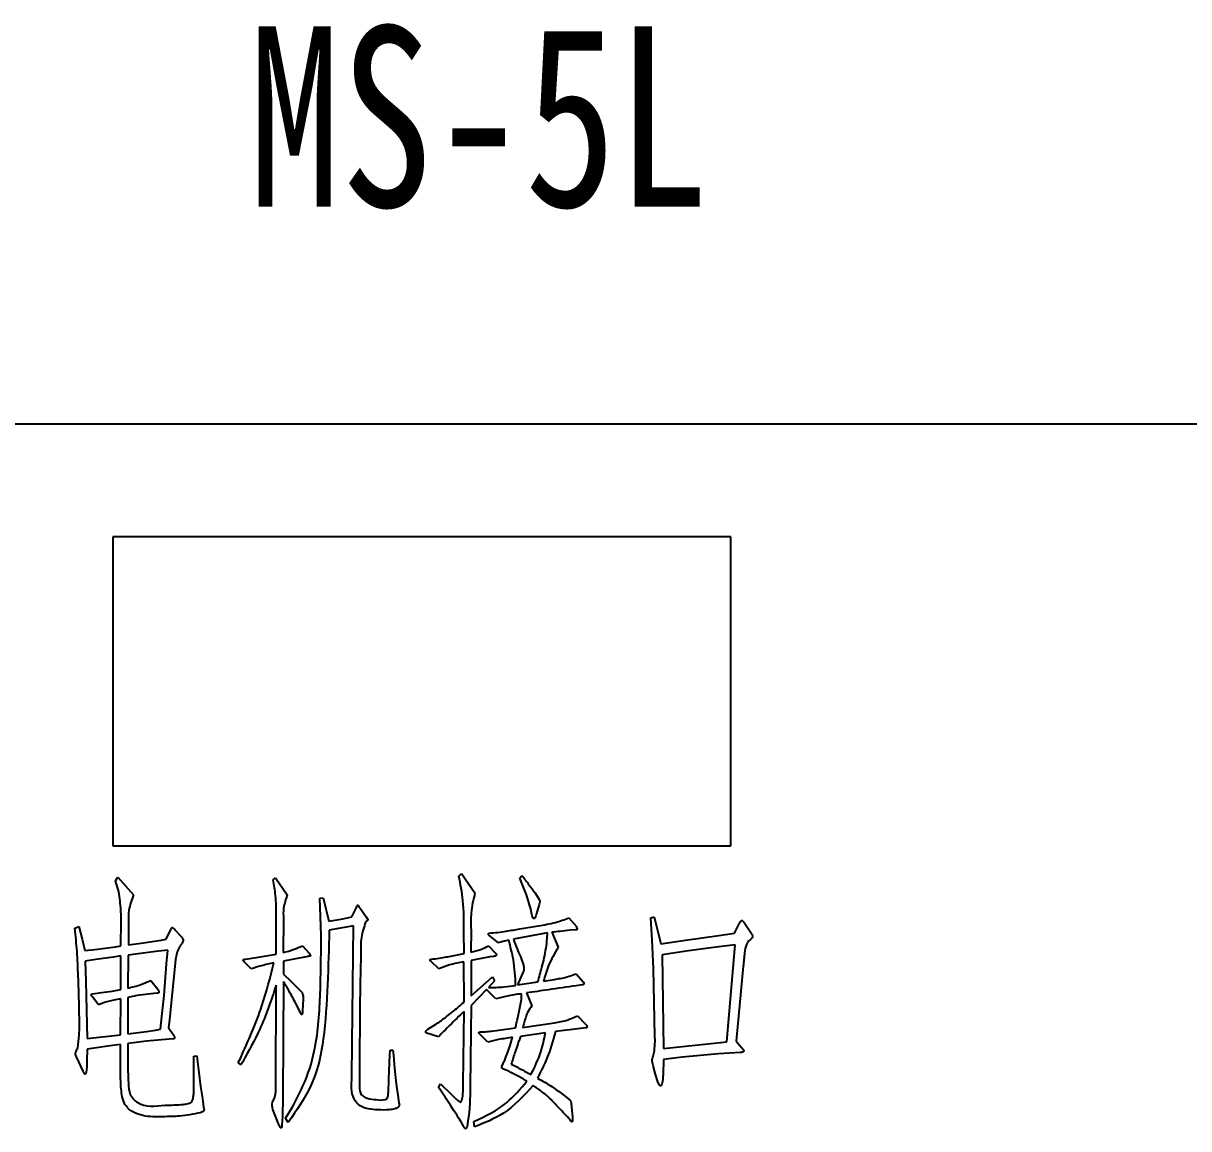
# Model space of a CAD drawing. Header units: millimetres. Extents: x 514 to 849, y -119 to 297.
# Drawn here: x 558.54 to 581.16, y 42.41 to 63.87 of the extents above; entities that cross this region are included whole.
import ezdxf

# ---------------------------------------------------------------- set-up
doc = ezdxf.new("R2010")
doc.units = ezdxf.units.MM
doc.styles.add('SLDTEXTSTYLE1', font='hyswlongfangsong.ttf')

msp = doc.modelspace()

# ---------------------------------------------------------------- linework, layer by layer
at = {"color": 7, "linetype": 'Continuous', "lineweight": 25}
for p, q in [((514.247, 56.089), (614.247, 56.089)), ((560.275, 53.9), (560.275, 47.9)), ((572.275, 53.9), (560.275, 53.9)), ((572.275, 47.9), (572.275, 53.9)), ((560.275, 47.9), (572.275, 47.9)), ((560.327, 47.221), (560.373, 47.291)), ((560.373, 47.291), (560.675, 46.949)), ((566.994, 47.311), (567.044, 47.362)), ((567.044, 47.362), (567.306, 46.989)), ((568.177, 47.276), (568.217, 47.327)), ((563.387, 47.241), (563.431, 47.281)), ((563.431, 47.281), (563.663, 46.949)), ((564.293, 46.884), (564.358, 46.893)), ((564.317, 46.168), (564.293, 46.884)), ((564.358, 46.893), (564.469, 46.441)), ((568.468, 46.994), (568.549, 46.873)), ((564.917, 46.526), (564.992, 46.677)), ((565.078, 46.692), (565.194, 46.521)), ((568.413, 46.566), (568.388, 46.672)), ((568.554, 46.763), (568.494, 46.566)), ((560.433, 45.962), (560.438, 46.425)), ((560.579, 46.405), (560.579, 45.982)), ((563.447, 45.801), (563.447, 46.546)), ((563.588, 46.485), (563.583, 45.831)), ((564.469, 46.441), (564.74, 46.485)), ((564.74, 46.485), (564.917, 46.526)), ((565.194, 46.521), (565.229, 46.47)), ((569.128, 46.501), (569.274, 46.335)), ((570.717, 46.506), (570.787, 46.526)), ((570.747, 46.073), (570.717, 46.506)), ((570.787, 46.526), (570.913, 46.002)), ((572.343, 46.209), (572.443, 46.4)), ((572.529, 46.415), (572.675, 46.203)), ((559.538, 46.304), (559.613, 46.335)), ((559.613, 46.335), (559.679, 46.088)), ((561.31, 46.088), (561.395, 46.264)), ((561.48, 46.274), (561.601, 46.139)), ((564.947, 46.35), (564.478, 46.264)), ((564.921, 44.074), (564.947, 46.35)), ((567.095, 45.811), (567.089, 46.234)), ((567.23, 46.274), (567.225, 45.837)), ((567.764, 46.018), (567.578, 46.168)), ((568.715, 46.214), (568.051, 46.093)), ((568.177, 46.289), (568.534, 46.35)), ((568.71, 46.103), (568.715, 46.214)), ((568.801, 46.224), (568.922, 45.932)), ((569.264, 46.274), (569.149, 46.264)), ((571.396, 46.068), (572.041, 46.159)), ((572.041, 46.159), (572.343, 46.209)), ((559.679, 46.088), (559.734, 45.872)), ((559.925, 45.892), (560.327, 45.942)), ((560.327, 45.942), (560.433, 45.962)), ((560.579, 45.982), (560.826, 46.013)), ((560.826, 46.013), (561.213, 46.068)), ((561.213, 46.068), (561.31, 46.088)), ((563.955, 45.962), (564.086, 45.816)), ((567.568, 45.962), (567.703, 45.821)), ((570.772, 45.524), (570.747, 46.073)), ((570.913, 46.002), (571.396, 46.068)), ((571.991, 45.937), (571.452, 45.861)), ((572.358, 45.978), (571.991, 45.937)), ((572.197, 44.1), (572.358, 45.978)), ((559.734, 45.872), (559.925, 45.892)), ((560.283, 45.74), (559.945, 45.696)), ((560.433, 45.766), (560.283, 45.74)), ((560.428, 45.112), (560.433, 45.766)), ((560.574, 45.781), (560.569, 45.141)), ((561.108, 45.851), (560.574, 45.781)), ((561.345, 45.877), (561.108, 45.851)), ((561.319, 45.61), (561.345, 45.877)), ((562.853, 45.705), (563.094, 45.74)), ((563.094, 45.74), (563.29, 45.776)), ((563.29, 45.776), (563.447, 45.801)), ((563.789, 45.705), (563.588, 45.665)), ((564.066, 45.756), (563.789, 45.705)), ((566.808, 45.756), (567.095, 45.811)), ((567.593, 45.746), (567.23, 45.675)), ((567.673, 45.756), (567.593, 45.746)), ((568.187, 45.756), (568.247, 45.584)), ((571.452, 45.861), (570.938, 45.786)), ((570.938, 45.786), (570.968, 43.968)), ((559.945, 45.696), (559.739, 45.66)), ((559.739, 45.66), (559.749, 45.268)), ((561.269, 44.995), (561.319, 45.61)), ((561.495, 45.696), (561.44, 45.172)), ((562.964, 45.514), (562.832, 45.645)), ((563.588, 45.665), (563.588, 45.408)), ((564.308, 45.182), (564.313, 45.575)), ((566.606, 45.514), (566.455, 45.655)), ((567.095, 44.87), (567.089, 45.65)), ((567.23, 45.675), (567.23, 44.991)), ((570.798, 44.206), (570.772, 45.524)), ((572.514, 45.564), (572.378, 44.109)), ((559.623, 44.794), (559.608, 45.268)), ((559.749, 45.268), (559.779, 44.16)), ((561.012, 45.288), (561.148, 45.121)), ((563.588, 45.268), (563.578, 43.038)), ((563.588, 45.408), (563.729, 45.273)), ((563.729, 45.273), (563.834, 45.172)), ((567.23, 44.991), (567.648, 45.358)), ((567.688, 45.282), (567.568, 45.152)), ((567.648, 45.358), (567.688, 45.282)), ((568.242, 45.454), (568.131, 45.202)), ((568.131, 45.202), (568.529, 45.262)), ((568.635, 45.273), (568.847, 45.308)), ((569.269, 45.418), (569.415, 45.253)), ((559.88, 45.031), (560.056, 45.056)), ((560.056, 45.056), (560.262, 45.081)), ((560.262, 45.081), (560.428, 45.112)), ((561.072, 45.036), (560.907, 45.015)), ((561.143, 45.041), (561.072, 45.036)), ((561.44, 45.172), (561.374, 44.532)), ((563.437, 43.254), (563.447, 45.197)), ((563.834, 45.172), (563.915, 45.092)), ((567.532, 45.112), (567.23, 44.804)), ((567.714, 44.93), (567.532, 45.112)), ((568.212, 44.955), (568.207, 45.031)), ((568.307, 45.046), (568.413, 44.794)), ((569.385, 45.202), (569.269, 45.187)), ((559.96, 44.865), (559.875, 44.975)), ((559.995, 44.814), (559.96, 44.865)), ((560.136, 44.865), (559.995, 44.814)), ((560.292, 44.905), (560.136, 44.865)), ((560.428, 44.935), (560.292, 44.905)), ((560.424, 44.235), (560.428, 44.935)), ((560.746, 44.995), (560.569, 44.96)), ((560.569, 44.96), (560.569, 44.255)), ((560.907, 45.015), (560.746, 44.995)), ((561.229, 44.588), (561.269, 44.995)), ((563.93, 44.638), (563.83, 44.839)), ((563.971, 44.925), (563.96, 44.704)), ((567.23, 44.804), (567.215, 43.229)), ((559.628, 44.417), (559.623, 44.794)), ((561.204, 44.346), (561.229, 44.588)), ((565.073, 44.739), (565.068, 44.2)), ((567.079, 43.289), (567.095, 44.689)), ((569.299, 44.603), (569.455, 44.442)), ((561.103, 44.326), (561.204, 44.346)), ((561.374, 44.532), (561.354, 44.371)), ((561.354, 44.371), (561.451, 44.235)), ((566.394, 44.346), (566.561, 44.447)), ((567.814, 44.331), (568.091, 44.367)), ((568.232, 44.376), (568.851, 44.467)), ((569.304, 44.351), (569.149, 44.331)), ((569.46, 44.367), (569.304, 44.351)), ((559.779, 44.16), (560.424, 44.235)), ((560.569, 44.255), (560.931, 44.296)), ((561.37, 44.15), (560.927, 44.109)), ((560.931, 44.296), (561.103, 44.326)), ((561.451, 44.155), (561.37, 44.15)), ((566.596, 44.195), (566.374, 44.266)), ((567.553, 44.089), (567.401, 44.246)), ((567.99, 44.024), (568.036, 44.185)), ((568.675, 44.27), (568.187, 44.2)), ((569.149, 44.331), (568.871, 44.296)), ((570.803, 44.12), (570.798, 44.206)), ((570.798, 44.039), (570.803, 44.12)), ((559.779, 43.953), (559.774, 43.727)), ((559.91, 43.974), (559.779, 43.953)), ((560.272, 44.029), (559.91, 43.974)), ((560.424, 44.044), (560.272, 44.029)), ((560.424, 43.45), (560.424, 44.044)), ((560.675, 44.079), (560.569, 44.065)), ((560.569, 44.065), (560.569, 43.521)), ((560.927, 44.109), (560.675, 44.079)), ((564.917, 43.41), (564.921, 44.074)), ((565.652, 43.848), (565.657, 43.939)), ((565.657, 43.939), (565.712, 43.939)), ((565.712, 43.939), (565.722, 43.838)), ((567.93, 43.863), (567.99, 44.024)), ((570.792, 43.944), (570.798, 44.039)), ((570.968, 43.968), (572.197, 44.1)), ((572.378, 44.109), (572.489, 43.984)), ((559.623, 43.697), (559.573, 43.807)), ((559.699, 43.525), (559.623, 43.697)), ((559.774, 43.727), (559.769, 43.596)), ((561.848, 43.818), (561.908, 43.827)), ((561.848, 43.102), (561.848, 43.818)), ((561.908, 43.827), (561.918, 43.707)), ((561.918, 43.707), (561.943, 43.501)), ((562.712, 43.697), (562.752, 43.777)), ((562.762, 43.651), (562.712, 43.697)), ((562.797, 43.712), (562.762, 43.651)), ((565.637, 43.375), (565.652, 43.848)), ((565.722, 43.838), (565.743, 43.581)), ((567.835, 43.631), (567.875, 43.722)), ((570.968, 43.757), (570.959, 43.465)), ((571.331, 43.798), (570.968, 43.757)), ((572.036, 43.863), (571.331, 43.798)), ((572.458, 43.888), (572.036, 43.863)), ((561.943, 43.501), (561.979, 43.229)), ((565.743, 43.581), (565.778, 43.284)), ((567.895, 43.556), (567.849, 43.576)), ((567.965, 43.525), (567.895, 43.556)), ((570.812, 43.465), (570.767, 43.636)), ((570.858, 43.324), (570.812, 43.465)), ((561.979, 43.229), (562.014, 42.997)), ((565.626, 43.113), (565.637, 43.375)), ((565.778, 43.284), (565.813, 43.017)), ((566.601, 43.214), (566.636, 43.284)), ((566.636, 43.284), (566.848, 43.078)), ((567.075, 43.128), (567.079, 43.289)), ((562.014, 42.997), (562.039, 42.831)), ((563.578, 43.038), (563.568, 42.63)), ((569.008, 43.082), (569.128, 42.987)), ((563.673, 42.69), (563.739, 42.791)), ((569.173, 42.891), (569.199, 42.639)), ((562.014, 42.736), (561.974, 42.72)), ((563.492, 42.509), (563.396, 42.75)), ((563.628, 42.615), (563.673, 42.69)), ((563.678, 42.534), (563.628, 42.615)), ((563.744, 42.624), (563.678, 42.534)), ((567.084, 42.463), (567.044, 42.534)), ((567.296, 42.448), (567.286, 42.549)), ((569.158, 42.569), (569.128, 42.61)), ((569.199, 42.639), (569.199, 42.615))]:
    msp.add_line(p, q, dxfattribs=at)
for points, knots in [([(567.089, 46.234), (567.092, 46.437), (567.096, 46.8), (567.025, 47.155), (566.994, 47.311)], [0, 0, 0, 0, 0.560805, 1, 1, 1, 1]), ([(568.217, 47.327), (568.264, 47.265), (568.349, 47.155), (568.432, 47.043), (568.468, 46.994)], [0, 0, 0, 0, 0.560003, 1, 1, 1, 1]), ([(560.438, 46.425), (560.436, 46.517), (560.433, 46.667), (560.413, 46.876), (560.385, 47.052), (560.346, 47.165), (560.327, 47.221)], [0, 0, 0, 0, 0.340027, 0.560073, 0.780019, 1, 1, 1, 1]), ([(563.447, 46.546), (563.447, 46.677), (563.448, 46.91), (563.405, 47.14), (563.387, 47.241)], [0, 0, 0, 0, 0.560018, 1, 1, 1, 1]), ([(568.388, 46.672), (568.355, 46.787), (568.297, 46.993), (568.214, 47.189), (568.177, 47.276)], [0, 0, 0, 0, 0.559863, 1, 1, 1, 1]), ([(560.675, 46.949), (560.639, 46.85), (560.576, 46.674), (560.578, 46.487), (560.579, 46.405)], [0, 0, 0, 0, 0.558798, 1, 1, 1, 1]), ([(563.663, 46.949), (563.633, 46.865), (563.58, 46.715), (563.585, 46.556), (563.588, 46.485)], [0, 0, 0, 0, 0.558023, 1, 1, 1, 1]), ([(567.306, 46.989), (567.274, 46.858), (567.218, 46.623), (567.227, 46.381), (567.23, 46.274)], [0, 0, 0, 0, 0.556677, 1, 1, 1, 1]), ([(568.549, 46.873), (568.556, 46.853), (568.569, 46.816), (568.559, 46.779), (568.554, 46.763)], [0, 0, 0, 0, 0.558232, 1, 1, 1, 1]), ([(564.992, 46.677), (565.002, 46.697), (565.013, 46.719), (565.026, 46.742), (565.027, 46.747), (565.028, 46.749), (565.029, 46.749), (565.03, 46.75), (565.031, 46.749), (565.033, 46.748), (565.042, 46.74), (565.055, 46.72), (565.07, 46.702), (565.078, 46.692)], [0, 0, 0, 0, 0.418017, 0.472629, 0.503555, 0.509947, 0.515375, 0.520314, 0.525821, 0.544753, 0.564949, 0.749768, 1, 1, 1, 1]), ([(565.183, 46.421), (565.15, 46.322), (565.082, 46.123), (565.093, 45.805), (565.077, 45.345), (565.074, 44.989), (565.073, 44.739)], [0, 0, 0, 0, 0.182241, 0.369917, 0.5576, 1, 1, 1, 1]), ([(565.229, 46.47), (565.226, 46.464), (565.221, 46.452), (565.204, 46.437), (565.191, 46.427), (565.183, 46.421)], [0, 0, 0, 0, 0.277778, 0.559243, 1, 1, 1, 1]), ([(568.494, 46.566), (568.489, 46.552), (568.482, 46.531), (568.471, 46.507), (568.463, 46.496), (568.457, 46.492), (568.452, 46.49), (568.446, 46.491), (568.44, 46.495), (568.432, 46.506), (568.423, 46.53), (568.417, 46.552), (568.413, 46.566)], [0, 0, 0, 0, 0.24928, 0.374034, 0.444176, 0.472703, 0.499973, 0.53061, 0.563023, 0.62587, 0.750681, 1, 1, 1, 1]), ([(568.534, 46.35), (568.648, 46.368), (568.85, 46.401), (569.044, 46.47), (569.128, 46.501)], [0, 0, 0, 0, 0.560435, 1, 1, 1, 1]), ([(572.443, 46.4), (572.449, 46.411), (572.458, 46.425), (572.47, 46.442), (572.477, 46.45), (572.484, 46.453), (572.489, 46.453), (572.498, 46.448), (572.511, 46.434), (572.522, 46.423), (572.529, 46.415)], [0, 0, 0, 0, 0.278741, 0.388689, 0.498005, 0.529583, 0.559673, 0.620342, 0.753903, 1, 1, 1, 1]), ([(559.608, 45.268), (559.603, 45.385), (559.596, 45.579), (559.581, 45.849), (559.563, 46.077), (559.546, 46.228), (559.538, 46.304)], [0, 0, 0, 0, 0.339988, 0.559994, 0.779989, 1, 1, 1, 1]), ([(561.395, 46.264), (561.399, 46.274), (561.406, 46.289), (561.416, 46.305), (561.422, 46.313), (561.426, 46.316), (561.431, 46.317), (561.436, 46.314), (561.441, 46.31), (561.449, 46.304), (561.463, 46.292), (561.474, 46.281), (561.48, 46.274)], [0, 0, 0, 0, 0.249429, 0.374626, 0.437062, 0.469343, 0.499803, 0.543673, 0.589289, 0.657303, 0.780158, 1, 1, 1, 1]), ([(564.478, 46.264), (564.468, 45.911), (564.447, 45.204), (564.392, 44.225), (564.212, 43.32), (563.9, 42.856), (563.744, 42.624)], [0, 0, 0, 0, 0.280357, 0.560528, 0.780192, 1, 1, 1, 1]), ([(564.313, 45.575), (564.315, 45.686), (564.32, 45.883), (564.318, 46.081), (564.317, 46.168)], [0, 0, 0, 0, 0.560009, 1, 1, 1, 1]), ([(567.578, 46.168), (567.574, 46.171), (567.569, 46.174), (567.566, 46.182), (567.565, 46.19), (567.569, 46.2), (567.575, 46.206), (567.578, 46.209)], [0, 0, 0, 0, 0.249763, 0.375047, 0.501103, 0.750068, 1, 1, 1, 1]), ([(567.578, 46.209), (567.634, 46.212), (567.747, 46.218), (567.946, 46.251), (568.089, 46.275), (568.177, 46.289)], [0, 0, 0, 0, 0.278354, 0.558999, 1, 1, 1, 1]), ([(569.149, 46.264), (569.084, 46.256), (568.968, 46.242), (568.852, 46.229), (568.801, 46.224)], [0, 0, 0, 0, 0.559981, 1, 1, 1, 1]), ([(569.274, 46.335), (569.277, 46.325), (569.282, 46.31), (569.292, 46.295), (569.292, 46.287), (569.291, 46.283), (569.288, 46.279), (569.284, 46.275), (569.275, 46.273), (569.268, 46.274), (569.264, 46.274)], [0, 0, 0, 0, 0.370114, 0.55982, 0.605211, 0.652093, 0.700308, 0.74742, 0.867824, 1, 1, 1, 1]), ([(572.675, 46.203), (572.684, 46.187), (572.697, 46.165), (572.695, 46.132), (572.688, 46.12), (572.685, 46.113)], [0, 0, 0, 0, 0.5605336, 0.7796808, 1, 1, 1, 1]), ([(561.601, 46.139), (561.614, 46.123), (561.634, 46.099), (561.641, 46.057), (561.624, 46.017), (561.594, 45.976), (561.526, 45.876), (561.509, 45.777), (561.495, 45.696)], [0, 0, 0, 0, 0.125261, 0.187407, 0.250105, 0.390691, 0.501148, 1, 1, 1, 1]), ([(563.583, 45.831), (563.654, 45.85), (563.782, 45.884), (563.902, 45.938), (563.955, 45.962)], [0, 0, 0, 0, 0.559975, 1, 1, 1, 1]), ([(567.225, 45.837), (567.292, 45.852), (567.412, 45.879), (567.52, 45.936), (567.568, 45.962)], [0, 0, 0, 0, 0.560185, 1, 1, 1, 1]), ([(567.961, 46.073), (567.923, 46.065), (567.856, 46.052), (567.792, 46.028), (567.764, 46.018)], [0, 0, 0, 0, 0.560095, 1, 1, 1, 1]), ([(568.096, 45.192), (568.088, 45.36), (568.075, 45.658), (567.995, 45.946), (567.961, 46.073)], [0, 0, 0, 0, 0.560191, 1, 1, 1, 1]), ([(568.051, 46.093), (568.074, 46.029), (568.115, 45.915), (568.165, 45.805), (568.187, 45.756)], [0, 0, 0, 0, 0.560302, 1, 1, 1, 1]), ([(568.529, 45.262), (568.555, 45.356), (568.598, 45.511), (568.654, 45.728), (568.687, 45.915), (568.702, 46.04), (568.71, 46.103)], [0, 0, 0, 0, 0.3400257, 0.5600364, 0.779982, 1, 1, 1, 1]), ([(568.922, 45.932), (568.854, 45.816), (568.733, 45.607), (568.665, 45.375), (568.635, 45.273)], [0, 0, 0, 0, 0.55735, 1, 1, 1, 1]), ([(572.685, 46.113), (572.643, 46.075), (572.557, 45.998), (572.539, 45.791), (572.524, 45.65), (572.514, 45.564)], [0, 0, 0, 0, 0.277668, 0.558122, 1, 1, 1, 1]), ([(562.832, 45.645), (562.826, 45.651), (562.817, 45.659), (562.807, 45.671), (562.804, 45.68), (562.806, 45.687), (562.812, 45.692), (562.82, 45.696), (562.834, 45.701), (562.845, 45.704), (562.853, 45.705)], [0, 0, 0, 0, 0.248487, 0.377768, 0.438968, 0.501611, 0.578702, 0.658662, 0.780892, 1, 1, 1, 1]), ([(564.086, 45.816), (564.091, 45.808), (564.098, 45.795), (564.109, 45.783), (564.113, 45.776), (564.114, 45.772), (564.113, 45.768), (564.111, 45.764), (564.103, 45.762), (564.088, 45.758), (564.075, 45.757), (564.066, 45.756)], [0, 0, 0, 0, 0.2743598, 0.4082099, 0.4573279, 0.5028271, 0.5336959, 0.564807, 0.6267965, 0.7525222, 1, 1, 1, 1]), ([(566.445, 45.7), (566.461, 45.702), (566.49, 45.706), (566.518, 45.709), (566.531, 45.711)], [0, 0, 0, 0, 0.559978, 1, 1, 1, 1]), ([(566.531, 45.711), (566.583, 45.718), (566.675, 45.73), (566.767, 45.748), (566.808, 45.756)], [0, 0, 0, 0, 0.559986, 1, 1, 1, 1]), ([(567.703, 45.821), (567.709, 45.814), (567.718, 45.805), (567.723, 45.788), (567.722, 45.774), (567.709, 45.765), (567.693, 45.759), (567.681, 45.757), (567.673, 45.756)], [0, 0, 0, 0, 0.248427, 0.377327, 0.498887, 0.639123, 0.78277, 1, 1, 1, 1]), ([(562.752, 43.777), (562.903, 44.113), (563.172, 44.712), (563.331, 45.35), (563.402, 45.63)], [0, 0, 0, 0, 0.559943, 1, 1, 1, 1]), ([(563.402, 45.63), (563.319, 45.612), (563.171, 45.58), (563.027, 45.534), (562.964, 45.514)], [0, 0, 0, 0, 0.56011, 1, 1, 1, 1]), ([(566.455, 45.655), (566.45, 45.659), (566.444, 45.663), (566.438, 45.672), (566.435, 45.684), (566.441, 45.693), (566.445, 45.7)], [0, 0, 0, 0, 0.313162, 0.439751, 0.563757, 1, 1, 1, 1]), ([(567.089, 45.65), (566.997, 45.633), (566.831, 45.603), (566.675, 45.541), (566.606, 45.514)], [0, 0, 0, 0, 0.560211, 1, 1, 1, 1]), ([(568.247, 45.584), (568.253, 45.56), (568.264, 45.516), (568.249, 45.473), (568.242, 45.454)], [0, 0, 0, 0, 0.559754, 1, 1, 1, 1]), ([(560.569, 45.141), (560.654, 45.161), (560.806, 45.197), (560.949, 45.26), (561.012, 45.288)], [0, 0, 0, 0, 0.560217, 1, 1, 1, 1]), ([(563.83, 44.839), (563.786, 44.92), (563.709, 45.065), (563.625, 45.206), (563.588, 45.268)], [0, 0, 0, 0, 0.559997, 1, 1, 1, 1]), ([(568.847, 45.308), (568.927, 45.322), (569.072, 45.346), (569.209, 45.396), (569.269, 45.418)], [0, 0, 0, 0, 0.560055, 1, 1, 1, 1]), ([(569.415, 45.253), (569.416, 45.247), (569.419, 45.235), (569.422, 45.217), (569.413, 45.207), (569.401, 45.201), (569.392, 45.202), (569.385, 45.202)], [0, 0, 0, 0, 0.249648, 0.495105, 0.622268, 0.744089, 1, 1, 1, 1]), ([(559.875, 44.975), (559.871, 44.98), (559.863, 44.989), (559.855, 45.003), (559.858, 45.016), (559.865, 45.026), (559.874, 45.029), (559.88, 45.031)], [0, 0, 0, 0, 0.248938, 0.499802, 0.624383, 0.751253, 1, 1, 1, 1]), ([(561.148, 45.121), (561.158, 45.107), (561.171, 45.089), (561.172, 45.063), (561.167, 45.05), (561.156, 45.042), (561.148, 45.041), (561.143, 45.041)], [0, 0, 0, 0, 0.497322, 0.623272, 0.75149, 0.870425, 1, 1, 1, 1]), ([(563.447, 45.197), (563.351, 44.908), (563.178, 44.394), (562.914, 43.92), (562.797, 43.712)], [0, 0, 0, 0, 0.559992, 1, 1, 1, 1]), ([(563.739, 42.791), (563.848, 42.996), (564.066, 43.407), (564.271, 44.219), (564.294, 44.816), (564.308, 45.182)], [0, 0, 0, 0, 0.279749, 0.559826, 1, 1, 1, 1]), ([(563.915, 45.092), (563.927, 45.08), (563.953, 45.056), (563.969, 44.995), (563.97, 44.952), (563.971, 44.925)], [0, 0, 0, 0, 0.281473, 0.55819, 1, 1, 1, 1]), ([(567.568, 45.152), (567.667, 45.153), (567.844, 45.155), (568.019, 45.181), (568.096, 45.192)], [0, 0, 0, 0, 0.559636, 1, 1, 1, 1]), ([(568.207, 45.031), (568.114, 45.016), (567.948, 44.988), (567.785, 44.948), (567.714, 44.93)], [0, 0, 0, 0, 0.560041, 1, 1, 1, 1]), ([(569.269, 45.187), (569.09, 45.161), (568.769, 45.114), (568.448, 45.067), (568.307, 45.046)], [0, 0, 0, 0, 0.559998, 1, 1, 1, 1]), ([(566.561, 44.447), (566.624, 44.492), (566.727, 44.565), (566.866, 44.675), (566.983, 44.77), (567.057, 44.837), (567.095, 44.87)], [0, 0, 0, 0, 0.339859, 0.559927, 0.779983, 1, 1, 1, 1]), ([(568.091, 44.367), (568.107, 44.433), (568.132, 44.542), (568.166, 44.695), (568.194, 44.824), (568.206, 44.911), (568.212, 44.955)], [0, 0, 0, 0, 0.340058, 0.560102, 0.780124, 1, 1, 1, 1]), ([(563.96, 44.704), (563.96, 44.69), (563.96, 44.671), (563.956, 44.647), (563.953, 44.634), (563.946, 44.63), (563.942, 44.629), (563.938, 44.629), (563.934, 44.633), (563.932, 44.636), (563.93, 44.638)], [0, 0, 0, 0, 0.417983, 0.6012, 0.745393, 0.810867, 0.842498, 0.871626, 0.931068, 1, 1, 1, 1]), ([(567.095, 44.689), (567, 44.598), (566.831, 44.436), (566.668, 44.269), (566.596, 44.195)], [0, 0, 0, 0, 0.5600198, 1, 1, 1, 1]), ([(568.413, 44.794), (568.381, 44.753), (568.327, 44.685), (568.291, 44.57), (568.26, 44.474), (568.241, 44.409), (568.232, 44.376)], [0, 0, 0, 0, 0.338553, 0.559004, 0.779503, 1, 1, 1, 1]), ([(568.851, 44.467), (568.938, 44.482), (569.093, 44.508), (569.236, 44.574), (569.299, 44.603)], [0, 0, 0, 0, 0.560001, 1, 1, 1, 1]), ([(559.593, 43.984), (559.605, 44.064), (559.627, 44.208), (559.627, 44.353), (559.628, 44.417)], [0, 0, 0, 0, 0.558188, 1, 1, 1, 1]), ([(566.374, 44.266), (566.37, 44.267), (566.36, 44.269), (566.351, 44.28), (566.349, 44.291), (566.352, 44.305), (566.366, 44.326), (566.383, 44.338), (566.394, 44.346)], [0, 0, 0, 0, 0.128462, 0.249243, 0.345861, 0.439732, 0.626186, 1, 1, 1, 1]), ([(569.455, 44.442), (569.463, 44.432), (569.474, 44.418), (569.485, 44.396), (569.483, 44.38), (569.478, 44.372), (569.471, 44.367), (569.465, 44.367), (569.46, 44.367)], [0, 0, 0, 0, 0.374216, 0.561186, 0.749303, 0.812205, 0.871389, 1, 1, 1, 1]), ([(561.451, 44.235), (561.461, 44.219), (561.473, 44.2), (561.473, 44.173), (561.47, 44.162), (561.46, 44.156), (561.454, 44.155), (561.451, 44.155)], [0, 0, 0, 0, 0.5567159, 0.6819847, 0.8070992, 0.8989564, 1, 1, 1, 1]), ([(565.068, 44.2), (565.065, 44.062), (565.06, 43.816), (565.062, 43.569), (565.062, 43.46)], [0, 0, 0, 0, 0.560006, 1, 1, 1, 1]), ([(567.401, 44.246), (567.398, 44.248), (567.39, 44.254), (567.384, 44.264), (567.382, 44.273), (567.384, 44.282), (567.388, 44.287), (567.392, 44.291)], [0, 0, 0, 0, 0.2499308, 0.4988608, 0.6258245, 0.7510886, 1, 1, 1, 1]), ([(567.392, 44.291), (567.431, 44.291), (567.51, 44.292), (567.651, 44.309), (567.752, 44.323), (567.814, 44.331)], [0, 0, 0, 0, 0.27829, 0.558951, 1, 1, 1, 1]), ([(568.036, 44.185), (567.945, 44.172), (567.782, 44.148), (567.623, 44.107), (567.553, 44.089)], [0, 0, 0, 0, 0.560114, 1, 1, 1, 1]), ([(568.187, 44.2), (568.152, 44.101), (568.09, 43.924), (568.035, 43.745), (568.011, 43.666)], [0, 0, 0, 0, 0.55999, 1, 1, 1, 1]), ([(568.393, 43.46), (568.464, 43.605), (568.591, 43.864), (568.649, 44.146), (568.675, 44.27)], [0, 0, 0, 0, 0.559997, 1, 1, 1, 1]), ([(568.871, 44.296), (568.821, 44.121), (568.731, 43.81), (568.584, 43.522), (568.519, 43.395)], [0, 0, 0, 0, 0.560185, 1, 1, 1, 1]), ([(559.573, 43.807), (559.568, 43.817), (559.561, 43.835), (559.546, 43.862), (559.555, 43.886), (559.567, 43.927), (559.581, 43.958), (559.593, 43.984)], [0, 0, 0, 0, 0.1750616, 0.3137758, 0.4518619, 0.5597062, 1, 1, 1, 1]), ([(570.772, 43.843), (570.777, 43.862), (570.786, 43.895), (570.791, 43.929), (570.792, 43.944)], [0, 0, 0, 0, 0.55985, 1, 1, 1, 1]), ([(572.489, 43.984), (572.498, 43.973), (572.511, 43.958), (572.522, 43.935), (572.524, 43.92), (572.52, 43.909), (572.511, 43.899), (572.49, 43.891), (572.471, 43.889), (572.458, 43.888)], [0, 0, 0, 0, 0.279734, 0.390049, 0.499649, 0.562685, 0.625041, 0.750637, 1, 1, 1, 1]), ([(567.875, 43.722), (567.885, 43.748), (567.904, 43.795), (567.922, 43.842), (567.93, 43.863)], [0, 0, 0, 0, 0.559989, 1, 1, 1, 1]), ([(568.011, 43.666), (568.082, 43.629), (568.211, 43.562), (568.337, 43.492), (568.393, 43.46)], [0, 0, 0, 0, 0.559992, 1, 1, 1, 1]), ([(570.767, 43.636), (570.755, 43.676), (570.734, 43.746), (570.761, 43.813), (570.772, 43.843)], [0, 0, 0, 0, 0.558095, 1, 1, 1, 1]), ([(559.769, 43.596), (559.765, 43.559), (559.762, 43.518), (559.747, 43.477), (559.743, 43.473), (559.736, 43.471), (559.728, 43.473), (559.711, 43.49), (559.704, 43.509), (559.699, 43.525)], [0, 0, 0, 0, 0.56072, 0.61067, 0.632192, 0.653964, 0.70261, 0.749501, 1, 1, 1, 1]), ([(561.249, 42.645), (561.12, 42.641), (560.866, 42.633), (560.499, 42.801), (560.432, 43.148), (560.427, 43.349), (560.424, 43.45)], [0, 0, 0, 0, 0.283441, 0.556352, 0.777254, 1, 1, 1, 1]), ([(560.569, 43.521), (560.571, 43.447), (560.576, 43.299), (560.588, 43.07), (560.832, 42.816), (561.096, 42.848), (561.284, 42.871)], [0, 0, 0, 0, 0.188479, 0.376501, 0.55704, 1, 1, 1, 1]), ([(565.062, 43.46), (565.064, 43.395), (565.068, 43.279), (565.06, 43.126), (565.132, 43.034), (565.243, 42.989), (565.331, 42.982), (565.39, 42.977)], [0, 0, 0, 0, 0.280858, 0.501184, 0.624827, 0.749729, 1, 1, 1, 1]), ([(567.849, 43.576), (567.844, 43.578), (567.835, 43.581), (567.828, 43.59), (567.825, 43.601), (567.827, 43.616), (567.832, 43.626), (567.835, 43.631)], [0, 0, 0, 0, 0.2494774, 0.3747646, 0.5010904, 0.7506626, 1, 1, 1, 1]), ([(568.313, 43.334), (568.249, 43.373), (568.136, 43.441), (568.017, 43.499), (567.965, 43.525)], [0, 0, 0, 0, 0.5599605, 1, 1, 1, 1]), ([(570.959, 43.465), (570.954, 43.403), (570.949, 43.331), (570.929, 43.253), (570.916, 43.243), (570.909, 43.24), (570.901, 43.243), (570.876, 43.266), (570.867, 43.296), (570.858, 43.324)], [0, 0, 0, 0, 0.561245, 0.655404, 0.679878, 0.703629, 0.725771, 0.750048, 1, 1, 1, 1]), ([(563.396, 42.75), (563.38, 42.798), (563.346, 42.893), (563.447, 43.049), (563.44, 43.176), (563.437, 43.254)], [0, 0, 0, 0, 0.275249, 0.556159, 1, 1, 1, 1]), ([(565.42, 42.776), (565.361, 42.78), (565.242, 42.789), (565.066, 42.842), (564.892, 43.055), (564.907, 43.263), (564.917, 43.41)], [0, 0, 0, 0, 0.187547, 0.374639, 0.559646, 1, 1, 1, 1]), ([(567.044, 42.534), (566.962, 42.662), (566.816, 42.889), (566.667, 43.115), (566.601, 43.214)], [0, 0, 0, 0, 0.559988, 1, 1, 1, 1]), ([(567.215, 43.229), (567.21, 43.003), (567.205, 42.755), (567.159, 42.493), (567.152, 42.447), (567.142, 42.423), (567.136, 42.417), (567.13, 42.413), (567.124, 42.412), (567.119, 42.412), (567.107, 42.42), (567.097, 42.44), (567.088, 42.456), (567.084, 42.463)], [0, 0, 0, 0, 0.7487193, 0.8273501, 0.88942, 0.9011439, 0.9133935, 0.9195287, 0.9251597, 0.9304569, 0.9361013, 0.9735666, 1, 1, 1, 1]), ([(567.286, 42.549), (567.509, 42.656), (567.907, 42.847), (568.189, 43.186), (568.313, 43.334)], [0, 0, 0, 0, 0.5606608, 1, 1, 1, 1]), ([(568.433, 43.249), (568.254, 43.051), (567.934, 42.697), (567.491, 42.525), (567.296, 42.448)], [0, 0, 0, 0, 0.559299, 1, 1, 1, 1]), ([(569.128, 42.61), (569.056, 42.688), (568.935, 42.818), (568.766, 42.997), (568.607, 43.133), (568.491, 43.21), (568.433, 43.249)], [0, 0, 0, 0, 0.340033, 0.560031, 0.780017, 1, 1, 1, 1]), ([(568.519, 43.395), (568.613, 43.341), (568.78, 43.244), (568.938, 43.132), (569.008, 43.082)], [0, 0, 0, 0, 0.560011, 1, 1, 1, 1]), ([(561.284, 42.871), (561.402, 42.871), (561.554, 42.87), (561.717, 42.893), (561.774, 42.909), (561.812, 42.931), (561.829, 42.976), (561.84, 43.034), (561.845, 43.077), (561.848, 43.102)], [0, 0, 0, 0, 0.49989, 0.639812, 0.695033, 0.749453, 0.819292, 0.890037, 1, 1, 1, 1]), ([(565.39, 42.977), (565.446, 42.969), (565.509, 42.961), (565.576, 42.981), (565.594, 42.993), (565.606, 43.01), (565.62, 43.05), (565.623, 43.085), (565.626, 43.113)], [0, 0, 0, 0, 0.498859, 0.56128, 0.62407, 0.685812, 0.748957, 1, 1, 1, 1]), ([(565.813, 43.017), (565.817, 42.988), (565.826, 42.936), (565.834, 42.884), (565.838, 42.861)], [0, 0, 0, 0, 0.561536, 1, 1, 1, 1]), ([(566.848, 43.078), (566.878, 43.048), (566.921, 43.006), (566.976, 42.953), (567.004, 42.935), (567.019, 42.926)], [0, 0, 0, 0, 0.561268, 0.781824, 1, 1, 1, 1]), ([(567.019, 42.926), (567.023, 42.927), (567.033, 42.929), (567.044, 42.945), (567.056, 42.974), (567.069, 43.037), (567.072, 43.091), (567.075, 43.128)], [0, 0, 0, 0, 0.062022, 0.125142, 0.249768, 0.499804, 1, 1, 1, 1]), ([(569.128, 42.987), (569.136, 42.98), (569.152, 42.967), (569.17, 42.934), (569.172, 42.908), (569.173, 42.891)], [0, 0, 0, 0, 0.28053, 0.559064, 1, 1, 1, 1]), ([(562.039, 42.831), (562.043, 42.813), (562.048, 42.79), (562.045, 42.762), (562.036, 42.746), (562.023, 42.74), (562.014, 42.736)], [0, 0, 0, 0, 0.501204, 0.625594, 0.751119, 1, 1, 1, 1]), ([(565.838, 42.861), (565.828, 42.845), (565.807, 42.814), (565.733, 42.791), (565.607, 42.77), (565.495, 42.774), (565.42, 42.776)], [0, 0, 0, 0, 0.123619, 0.248812, 0.499084, 1, 1, 1, 1]), ([(561.974, 42.72), (561.84, 42.694), (561.6, 42.647), (561.357, 42.645), (561.249, 42.645)], [0, 0, 0, 0, 0.559728, 1, 1, 1, 1]), ([(563.568, 42.63), (563.565, 42.573), (563.561, 42.508), (563.553, 42.441), (563.548, 42.431), (563.544, 42.427), (563.539, 42.427), (563.533, 42.428), (563.528, 42.433), (563.513, 42.459), (563.502, 42.485), (563.492, 42.509)], [0, 0, 0, 0, 0.558013, 0.633754, 0.65111, 0.667564, 0.685467, 0.703054, 0.725963, 0.750767, 1, 1, 1, 1]), ([(569.199, 42.615), (569.199, 42.603), (569.199, 42.582), (569.198, 42.558), (569.191, 42.547), (569.187, 42.544), (569.181, 42.545), (569.171, 42.553), (569.164, 42.562), (569.158, 42.569)], [0, 0, 0, 0, 0.314729, 0.561983, 0.60907, 0.656875, 0.702175, 0.751132, 1, 1, 1, 1])]:
    msp.add_open_spline(points, degree=3, knots=knots, dxfattribs=at)

# ---------------------------------------------------------------- texts
at = {"color": 7, "linetype": 'Continuous', "lineweight": 0, "insert": (562.912, 63.808), "char_height": 3.5, "attachment_point": 1, "style": 'SLDTEXTSTYLE1'}
msp.add_mtext('MS-5L', dxfattribs=at)

doc.saveas('drawing.dxf')
